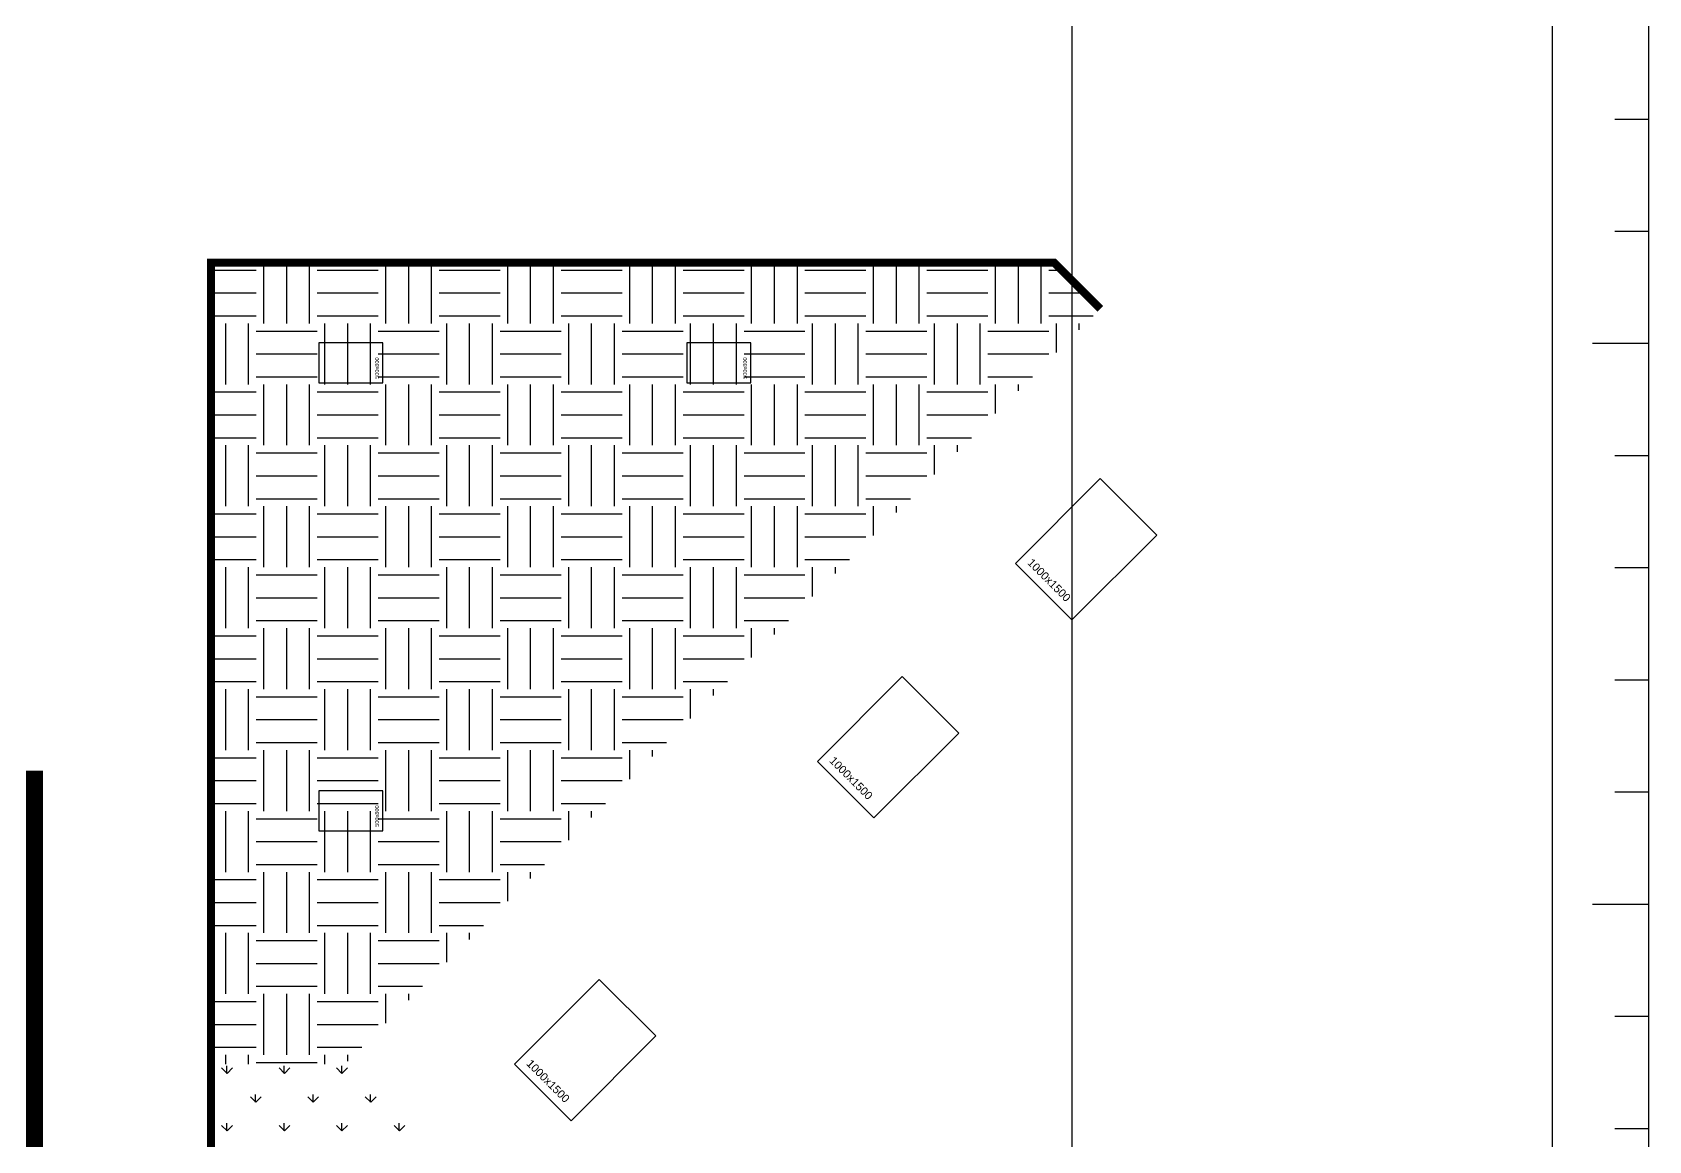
# Model space of a CAD drawing. Header units: millimetres. Extents: x 91591 to 1353697, y 75729 to 160586.
# Drawn here: x 1145697 to 1165899, y 116891 to 130746 of the extents above; entities that cross this region are included whole.
import ezdxf

# ---------------------------------------------------------------- set-up
doc = ezdxf.new("R2010")
doc.units = ezdxf.units.MM
doc.linetypes.add('HID', pattern=[2.5, 1.5, -1])
doc.linetypes.add('HIDDEN', pattern=[0.375, 0.25, -0.125])
for name, color, linetype in [('8', 8, 'Continuous'), ('S-FND_OUTLINE_공동주택 기초', 1, 'HID'), ('S-HAT', 252, 'Continuous'), ('XR-지하주차장$0$AA-COL', 2, 'Continuous'), ('기초', 7, 'Continuous')]:
    doc.layers.add(name, color=color, linetype=linetype)
doc.layers.add('DEFPOINT', color=142, linetype='Continuous', plot=False)
doc.styles.add('XR-지하주차장$0$Standard', font='arial.ttf')

# ---------------------------------------------------------------- blocks, each defined once
blk = doc.blocks.new('zw$9A02')
at = {"color": 7}
for p, q in [((85731, -23196), (85415, -23196)), ((85731, -24247), (85415, -24247)), ((85731, -25299), (85205, -25299)), ((85731, -26350), (85415, -26350)), ((85731, -27402), (85415, -27402)), ((85731, -28454), (85415, -28454)), ((85731, -29505), (85415, -29505)), ((85731, -30557), (85205, -30557)), ((85731, -31608), (85415, -31608)), ((85731, -32660), (85415, -32660))]:
    blk.add_line(p, q, dxfattribs=at)
at = {"color": 4}
blk.add_lwpolyline([(3810, -61579), (85731, -61579), (85731, -3425), (3810, -3425)], close=True, dxfattribs=at)
at = {"layer": 'DEFPOINT', "color": 150}
blk.add_lwpolyline([(4710, -56999), (84831, -56999), (84831, -4325), (4710, -4325)], close=True, dxfattribs=at)
blk = doc.blocks.new('zw$D357')
at = {"layer": 'S-HAT'}
h = blk.add_hatch(dxfattribs=at)
h.set_pattern_fill('EARTH', color=256, scale=120)
h.set_pattern_definition([(0, (-331308.7, 2641039.9), (762, 762), [762, -762]), (0, (-331308.7, 2641325.64), (762, 762), [762, -762]), (0, (-331308.7, 2641611.4), (762, 762), [762, -762]), (90, (-331213.4, 2641706.64), (-762, 762), [762, -762]), (90, (-330927.7, 2641706.64), (-762, 762), [762, -762]), (90, (-330641.9, 2641706.64), (-762, 762), [762, -762])])
h.paths.add_polyline_path([(-10760, -17877), (-220, -17877), (356, -18452), (-9088, -27896), (-10760, -27896)])
h = blk.add_hatch(dxfattribs=at)
h.set_pattern_fill('GRASS', color=251, scale=20)
h.set_pattern_definition([(90, (-2673507.57, 440661.74), (-359.21, 359.21), [95.25, -623.17]), (45, (-2673507.6, 440661.74), (-359.210245, 359.210245), [95.25, -412.75]), (135, (-2673507.6, 440661.74), (-359.210245, -359.210245), [95.25, -412.75])])
h.paths.add_polyline_path([(-10760, -35177), (-6332, -35177), (-5407, -36102), (-3569, -34263), (-3144, -33839), (-9088, -27896), (-10760, -27896)])
blk.add_lwpolyline([(-70457, 878), (0, 878), (0, -57059), (-70457, -57059)], close=True)
at = {"layer": 'S-FND_OUTLINE_공동주택 기초', "linetype": 'HIDDEN', "ltscale": 0.5, "const_width": 100}
blk.add_lwpolyline([(0, -55192), (-5376, -55192), (-9370, -48545), (-5012, -45926), (-5388, -45300), (-3850, -44376), (-3850, -37659), (-6332, -35177), (-10760, -35177), (-10760, -17877), (-220, -17877), (356, -18452)], dxfattribs=at)
at = {"layer": 'XR-지하주차장$0$AA-COL'}
for points in [[(-8610, -19377), (-8610, -18877), (-9410, -18877), (-9410, -19377)], [(-4010, -19377), (-4010, -18877), (-4810, -18877), (-4810, -19377)], [(2, -22341), (1063, -21281), (356, -20574), (-705, -21634)], [(-2473, -24816), (-1412, -23756), (-2119, -23048), (-3180, -24109)], [(-8610, -24977), (-8610, -24477), (-9410, -24477), (-9410, -24977)], [(-6259, -28603), (-5198, -27542), (-5906, -26835), (-6966, -27896)]]:
    blk.add_lwpolyline(points, close=True, dxfattribs=at)
at = {"layer": '기초', "color": 6, "linetype": 'HID', "ltscale": 3, "const_width": 500}
blk.add_lwpolyline([(-56498, -55179), (-56498, -13109), (-51183, -13099), (-51183, -15035), (-51183, -15035), (-51183, -15047), (-37285, -15025), (-37298, -6685), (-14910, -6684), (-14910, -24464), (-14910, -24464), (-14910, -24477), (-13109, -24477), (-13109, -55179)], close=True, dxfattribs=at)
at = {"layer": 'Defpoints', "style": 'XR-지하주차장$0$Standard'}
for s, height, rotation, p in [('500x800', 50, 90, (-8660, -19327)), ('500x800', 50, 90, (-4060, -19327)), ('1000x1500', 100, 315, (-563, -21634)), ('1000x1500', 100, 315, (-3038, -24109)), ('500x800', 50, 90, (-8660, -24927)), ('1000x1500', 100, 315, (-6825, -27896))]:
    blk.add_text(s, height=height, rotation=rotation, dxfattribs=at).set_placement(p)

msp = doc.modelspace()

# ---------------------------------------------------------------- block references
at = {"xscale": 1.333333333333333, "yscale": 1.333333333333333, "zscale": 1.333333333333333}
msp.add_blockref('zw$9A02', (1051590.8, 160586.4), dxfattribs=at)
at = {"layer": '8'}
msp.add_blockref('zw$D357', (1158689, 145741.8), dxfattribs=at)

doc.saveas('drawing.dxf')
